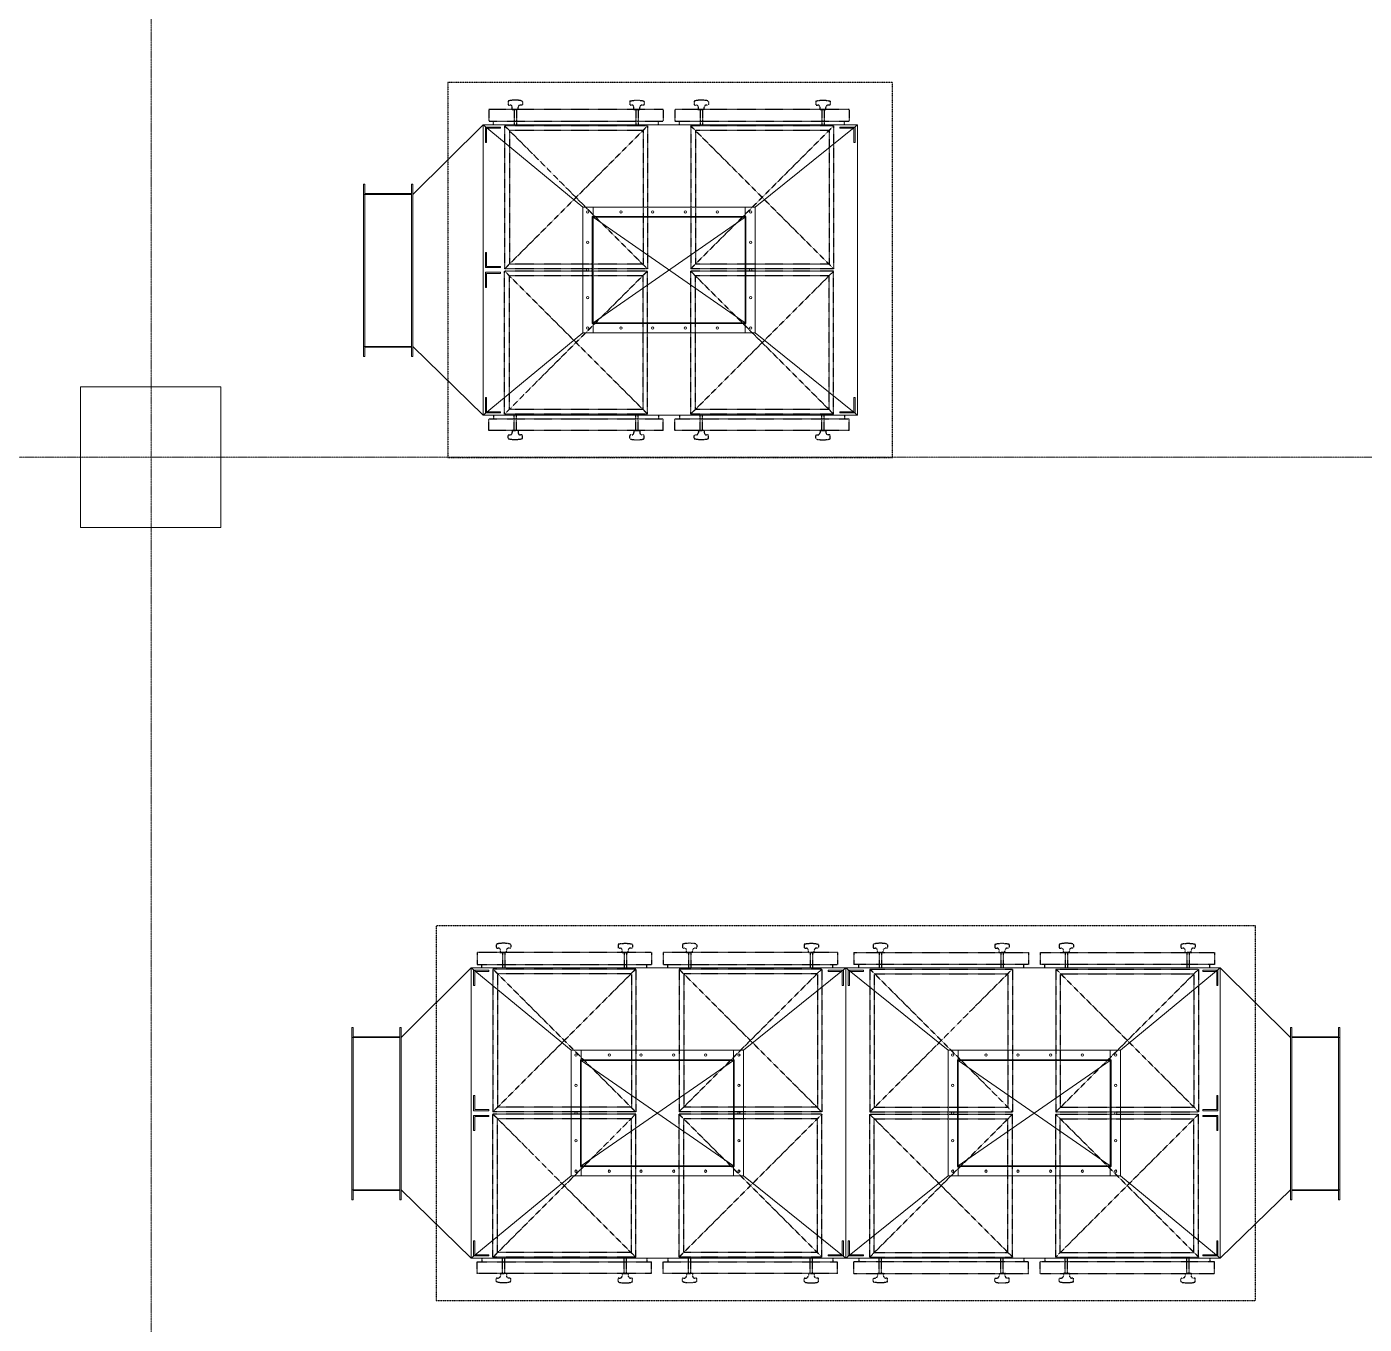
# Model space of a CAD drawing. Extents: x -59767 to 1106559, y -1290 to 1129522.
# Drawn here: x 134327 to 140041, y 585976 to 591517 of the extents above; entities that cross this region are included whole.
import ezdxf

# ---------------------------------------------------------------- set-up
doc = ezdxf.new("R2010")
doc.units = 0
for name, pattern in [('CENTER', [2, 1.25, -0.25, 0.25, -0.25]), ('DASHED', [3.5, 2, -1.5]), ('HIDDEN2', [0.1875, 0.125, -0.0625])]:
    doc.linetypes.add(name, pattern=pattern)
doc.layers.get('0').update_dxf_attribs({"linetype": 'CONTINUOUS', "lineweight": 9})
doc.layers.add('COLUMN', color=2, linetype='CONTINUOUS', lineweight=9)
doc.layers.add('중심선', color=1, linetype='CENTER', lineweight=9)
doc.layers.add('EQ', color=253, linetype='CONTINUOUS')

# ---------------------------------------------------------------- blocks, each defined once
blk = doc.blocks.new('column600')
at = {"layer": 'COLUMN', "linetype": 'Continuous'}
blk.add_lwpolyline([(-300, -300), (300, -300), (300, 300), (-300, 300)], close=True, dxfattribs=at)

msp = doc.modelspace()

# ---------------------------------------------------------------- linework, layer by layer
at = {"color": 0}
for p, q in [((136276.2, 591098), (135976.2, 590801)), ((137876.2, 591098), (136276.2, 591098)), ((136276.2, 590478), (136276.2, 591098)), ((136703.2, 590746), (136276.2, 591098)), ((136286.3, 591088), (136286.3, 591023)), ((136351.3, 591088), (136286.3, 591088)), ((136286.3, 591088), (136286.3, 591023)), ((136286.3, 591088), (136286.3, 591023)), ((136286.3, 591088), (136286.3, 591023)), ((136291.3, 591023), (136291.3, 591083)), ((136291.3, 591083), (136351.3, 591083)), ((136291.3, 591023), (136291.3, 591083)), ((136291.3, 591023), (136291.3, 591083)), ((136351.3, 591083), (136351.3, 591088)), ((137876.2, 591098), (137439.2, 590746)), ((137801.2, 591083), (137801.2, 591088)), ((137801.2, 591088), (137866.2, 591088)), ((137861.2, 591083), (137801.2, 591083)), ((137861.2, 591023), (137861.2, 591083)), ((137861.2, 591023), (137861.2, 591083)), ((137866.2, 591088), (137866.2, 591023)), ((137866.2, 591088), (137866.2, 591023)), ((137866.2, 591088), (137866.2, 591023)), ((136286.3, 591023), (136291.3, 591023)), ((136286.3, 591023), (136291.3, 591023)), ((136286.3, 591023), (136291.3, 591023)), ((137866.2, 591023), (137861.2, 591023)), ((137866.2, 591023), (137861.2, 591023)), ((135976.2, 590844), (135976.2, 590108)), ((136286.3, 590488), (136286.3, 590553)), ((136286.3, 590553), (136291.3, 590553)), ((136286.3, 590488), (136286.3, 590553)), ((136286.3, 590553), (136291.3, 590553)), ((136286.3, 590488), (136286.3, 590553)), ((136286.3, 590553), (136291.3, 590553)), ((136286.3, 590488), (136286.3, 590553)), ((136291.3, 590553), (136291.3, 590493)), ((136291.3, 590553), (136291.3, 590493)), ((136291.3, 590553), (136291.3, 590493)), ((136276.2, 590478), (136276.2, 589858)), ((136351.3, 590488), (136286.3, 590488)), ((136286.3, 590468), (136286.3, 590403)), ((136351.3, 590468), (136286.3, 590468)), ((136286.3, 590468), (136286.3, 590403)), ((136286.3, 590468), (136286.3, 590403)), ((136286.3, 590468), (136286.3, 590403)), ((136291.3, 590493), (136351.3, 590493)), ((136291.3, 590403), (136291.3, 590463)), ((136291.3, 590463), (136351.3, 590463)), ((136291.3, 590403), (136291.3, 590463)), ((136291.3, 590403), (136291.3, 590463)), ((136351.3, 590493), (136351.3, 590488)), ((136351.3, 590463), (136351.3, 590468)), ((136286.3, 590403), (136291.3, 590403)), ((136286.3, 590403), (136291.3, 590403)), ((136286.3, 590403), (136291.3, 590403)), ((136703.2, 590210), (136276.2, 589858)), ((137439.2, 590210), (137876.2, 589858)), ((135976.2, 590151), (136276.2, 589858)), ((136286.3, 589868), (136286.3, 589933)), ((136286.3, 589933), (136291.3, 589933)), ((136286.3, 589868), (136286.3, 589933)), ((136286.3, 589933), (136291.3, 589933)), ((136286.3, 589868), (136286.3, 589933)), ((136286.3, 589933), (136291.3, 589933)), ((136286.3, 589868), (136286.3, 589933)), ((136291.3, 589933), (136291.3, 589873)), ((136291.3, 589933), (136291.3, 589873)), ((136291.3, 589933), (136291.3, 589873)), ((137866.2, 589933), (137861.2, 589933)), ((137861.2, 589933), (137861.2, 589873)), ((137866.2, 589933), (137861.2, 589933)), ((137861.2, 589933), (137861.2, 589873)), ((137866.2, 589868), (137866.2, 589933)), ((137866.2, 589868), (137866.2, 589933)), ((137866.2, 589868), (137866.2, 589933)), ((137876.2, 589858), (136276.2, 589858)), ((136351.3, 589868), (136286.3, 589868)), ((136291.3, 589873), (136351.3, 589873)), ((136351.3, 589873), (136351.3, 589868)), ((137861.2, 589873), (137801.2, 589873)), ((137801.2, 589873), (137801.2, 589868)), ((137801.2, 589868), (137866.2, 589868)), ((136226.2, 587498), (135926.2, 587201)), ((137826.2, 587498), (136226.2, 587498)), ((136226.2, 586878), (136226.2, 587498)), ((136653.2, 587146), (136226.2, 587498)), ((136236.3, 587488), (136236.3, 587423)), ((136301.3, 587488), (136236.3, 587488)), ((136236.3, 587488), (136236.3, 587423)), ((136236.3, 587488), (136236.3, 587423)), ((136236.3, 587488), (136236.3, 587423)), ((136241.3, 587423), (136241.3, 587483)), ((136241.3, 587483), (136301.3, 587483)), ((136241.3, 587423), (136241.3, 587483)), ((136241.3, 587423), (136241.3, 587483)), ((136301.3, 587483), (136301.3, 587488)), ((137826.2, 587498), (137389.2, 587146)), ((137751.2, 587483), (137751.2, 587488)), ((137751.2, 587488), (137816.2, 587488)), ((137811.2, 587483), (137751.2, 587483)), ((137811.2, 587423), (137811.2, 587483)), ((137811.2, 587423), (137811.2, 587483)), ((137816.2, 587488), (137816.2, 587423)), ((137816.2, 587488), (137816.2, 587423)), ((137816.2, 587488), (137816.2, 587423)), ((137826.2, 587498), (139426.2, 587498)), ((137826.2, 587496), (137826.2, 587498)), ((137826.2, 587496), (137826.2, 587498)), ((137826.2, 587498), (138263.2, 587146)), ((137836.3, 587488), (137836.3, 587423)), ((137901.3, 587488), (137836.3, 587488)), ((137836.3, 587488), (137836.3, 587423)), ((137836.3, 587488), (137836.3, 587423)), ((137841.3, 587423), (137841.3, 587483)), ((137841.3, 587483), (137901.3, 587483)), ((137841.3, 587423), (137841.3, 587483)), ((137901.3, 587483), (137901.3, 587488)), ((138999.2, 587146), (139426.2, 587498)), ((139351.2, 587483), (139351.2, 587488)), ((139351.2, 587488), (139416.2, 587488)), ((139411.2, 587483), (139351.2, 587483)), ((139411.2, 587423), (139411.2, 587483)), ((139411.2, 587423), (139411.2, 587483)), ((139411.2, 587423), (139411.2, 587483)), ((139416.2, 587488), (139416.2, 587423)), ((139416.2, 587488), (139416.2, 587423)), ((139416.2, 587488), (139416.2, 587423)), ((139416.2, 587488), (139416.2, 587423)), ((139426.2, 586878), (139426.2, 587498)), ((139426.2, 587498), (139726.2, 587201)), ((136236.3, 587423), (136241.3, 587423)), ((136236.3, 587423), (136241.3, 587423)), ((136236.3, 587423), (136241.3, 587423)), ((137816.2, 587423), (137811.2, 587423)), ((137816.2, 587423), (137811.2, 587423)), ((137836.3, 587423), (137841.3, 587423)), ((137836.3, 587423), (137841.3, 587423)), ((139416.2, 587423), (139411.2, 587423)), ((139416.2, 587423), (139411.2, 587423)), ((139416.2, 587423), (139411.2, 587423)), ((135926.2, 587244), (135926.2, 586508)), ((139726.2, 587244), (139726.2, 586508)), ((136236.3, 586888), (136236.3, 586953)), ((136236.3, 586953), (136241.3, 586953)), ((136236.3, 586888), (136236.3, 586953)), ((136236.3, 586953), (136241.3, 586953)), ((136236.3, 586888), (136236.3, 586953)), ((136236.3, 586953), (136241.3, 586953)), ((136236.3, 586888), (136236.3, 586953)), ((136241.3, 586953), (136241.3, 586893)), ((136241.3, 586953), (136241.3, 586893)), ((136241.3, 586953), (136241.3, 586893)), ((139416.2, 586953), (139411.2, 586953)), ((139411.2, 586953), (139411.2, 586893)), ((139416.2, 586953), (139411.2, 586953)), ((139411.2, 586953), (139411.2, 586893)), ((139416.2, 586953), (139411.2, 586953)), ((139411.2, 586953), (139411.2, 586893)), ((139416.2, 586888), (139416.2, 586953)), ((139416.2, 586888), (139416.2, 586953)), ((139416.2, 586888), (139416.2, 586953)), ((139416.2, 586888), (139416.2, 586953)), ((136226.2, 586878), (136226.2, 586258)), ((136301.3, 586888), (136236.3, 586888)), ((136236.3, 586868), (136236.3, 586803)), ((136301.3, 586868), (136236.3, 586868)), ((136236.3, 586868), (136236.3, 586803)), ((136236.3, 586868), (136236.3, 586803)), ((136236.3, 586868), (136236.3, 586803)), ((136241.3, 586893), (136301.3, 586893)), ((136241.3, 586803), (136241.3, 586863)), ((136241.3, 586863), (136301.3, 586863)), ((136241.3, 586803), (136241.3, 586863)), ((136241.3, 586803), (136241.3, 586863)), ((136301.3, 586893), (136301.3, 586888)), ((136301.3, 586863), (136301.3, 586868)), ((139411.2, 586893), (139351.2, 586893)), ((139351.2, 586893), (139351.2, 586888)), ((139351.2, 586888), (139416.2, 586888)), ((139351.2, 586863), (139351.2, 586868)), ((139351.2, 586868), (139416.2, 586868)), ((139411.2, 586863), (139351.2, 586863)), ((139411.2, 586803), (139411.2, 586863)), ((139411.2, 586803), (139411.2, 586863)), ((139411.2, 586803), (139411.2, 586863)), ((139416.2, 586868), (139416.2, 586803)), ((139416.2, 586868), (139416.2, 586803)), ((139416.2, 586868), (139416.2, 586803)), ((139416.2, 586868), (139416.2, 586803)), ((139426.2, 586878), (139426.2, 586258)), ((136236.3, 586803), (136241.3, 586803)), ((136236.3, 586803), (136241.3, 586803)), ((136236.3, 586803), (136241.3, 586803)), ((139416.2, 586803), (139411.2, 586803)), ((139416.2, 586803), (139411.2, 586803)), ((139416.2, 586803), (139411.2, 586803)), ((136653.2, 586610), (136226.2, 586258)), ((137389.2, 586610), (137826.2, 586258)), ((138263.2, 586610), (137826.2, 586258)), ((138999.2, 586610), (139426.2, 586258)), ((135926.2, 586551), (136226.2, 586258)), ((139726.2, 586551), (139426.2, 586258)), ((136236.3, 586268), (136236.3, 586333)), ((136236.3, 586333), (136241.3, 586333)), ((136236.3, 586268), (136236.3, 586333)), ((136236.3, 586333), (136241.3, 586333)), ((136236.3, 586268), (136236.3, 586333)), ((136236.3, 586333), (136241.3, 586333)), ((136236.3, 586268), (136236.3, 586333)), ((136241.3, 586333), (136241.3, 586273)), ((136241.3, 586333), (136241.3, 586273)), ((136241.3, 586333), (136241.3, 586273)), ((137816.2, 586333), (137811.2, 586333)), ((137811.2, 586333), (137811.2, 586273)), ((137816.2, 586333), (137811.2, 586333)), ((137811.2, 586333), (137811.2, 586273)), ((137816.2, 586268), (137816.2, 586333)), ((137816.2, 586268), (137816.2, 586333)), ((137816.2, 586268), (137816.2, 586333)), ((137836.3, 586268), (137836.3, 586333)), ((137836.3, 586333), (137841.3, 586333)), ((137836.3, 586268), (137836.3, 586333)), ((137836.3, 586333), (137841.3, 586333)), ((137836.3, 586268), (137836.3, 586333)), ((137841.3, 586333), (137841.3, 586273)), ((137841.3, 586333), (137841.3, 586273)), ((139416.2, 586333), (139411.2, 586333)), ((139411.2, 586333), (139411.2, 586273)), ((139416.2, 586333), (139411.2, 586333)), ((139411.2, 586333), (139411.2, 586273)), ((139416.2, 586333), (139411.2, 586333)), ((139411.2, 586333), (139411.2, 586273)), ((139416.2, 586268), (139416.2, 586333)), ((139416.2, 586268), (139416.2, 586333)), ((139416.2, 586268), (139416.2, 586333)), ((139416.2, 586268), (139416.2, 586333)), ((137826.2, 586258), (136226.2, 586258)), ((136301.3, 586268), (136236.3, 586268)), ((136241.3, 586273), (136301.3, 586273)), ((136301.3, 586273), (136301.3, 586268)), ((137811.2, 586273), (137751.2, 586273)), ((137751.2, 586273), (137751.2, 586268)), ((137751.2, 586268), (137816.2, 586268)), ((137826.2, 586260), (137826.2, 586258)), ((137826.2, 586260), (137826.2, 586258)), ((137826.2, 586258), (139426.2, 586258)), ((137901.3, 586268), (137836.3, 586268)), ((137841.3, 586273), (137901.3, 586273)), ((137901.3, 586273), (137901.3, 586268)), ((139411.2, 586273), (139351.2, 586273)), ((139351.2, 586273), (139351.2, 586268)), ((139351.2, 586268), (139416.2, 586268))]:
    msp.add_line(p, q, dxfattribs=at)
for p, q in [((137070.2, 591098), (136276.2, 591098)), ((137876.2, 589858), (137876.2, 591098)), ((135766.2, 590844), (135766.2, 590108)), ((135766.2, 590844), (135771.2, 590844)), ((135771.2, 590801), (135766.2, 590801)), ((135771.2, 590145), (135771.2, 590844)), ((135771.2, 590804), (135971.2, 590804)), ((135771.2, 590801), (135971.2, 590801)), ((135971.2, 590844), (135971.2, 590807)), ((135971.2, 590844), (135976.2, 590844)), ((135971.2, 590807), (135971.2, 590108)), ((135976.2, 590779), (135976.2, 590844)), ((136746.2, 590706), (136746.2, 590746)), ((137396.2, 590746), (137396.2, 590706)), ((137439.2, 590706), (137439.2, 590746)), ((136746.2, 590250), (136746.2, 590210)), ((137396.2, 590250), (137396.2, 590210)), ((137439.2, 590250), (137439.2, 590210)), ((135771.2, 590151), (135766.2, 590151)), ((135771.2, 590108), (135766.2, 590108)), ((135771.2, 590151), (135971.2, 590151)), ((135771.2, 590148), (135971.2, 590148)), ((135771.2, 590108), (135771.2, 590145)), ((135976.2, 590108), (135971.2, 590108)), ((137070.2, 589858), (136276.2, 589858)), ((137020.2, 587498), (136226.2, 587498)), ((137826.2, 586945), (137826.2, 587496)), ((137826.2, 586945), (137826.2, 587496)), ((137826.2, 586950.5), (137826.2, 587490.5)), ((137826.2, 586950.5), (137826.2, 587490.5)), ((138632.2, 587498), (139426.2, 587498)), ((135716.2, 587244), (135716.2, 586508)), ((135716.2, 587244), (135721.2, 587244)), ((135721.2, 587201), (135716.2, 587201)), ((135721.2, 586545), (135721.2, 587244)), ((135721.2, 587204), (135921.2, 587204)), ((135721.2, 587201), (135921.2, 587201)), ((135921.2, 587244), (135921.2, 587207)), ((135921.2, 587244), (135926.2, 587244)), ((135921.2, 587207), (135921.2, 586508)), ((135926.2, 587179), (135926.2, 587244)), ((139726.2, 587179), (139726.2, 587244)), ((139731.2, 587244), (139726.2, 587244)), ((139731.2, 587244), (139731.2, 587207)), ((139731.2, 587207), (139731.2, 586508)), ((139931.2, 587204), (139731.2, 587204)), ((139931.2, 587201), (139731.2, 587201)), ((139931.2, 586545), (139931.2, 587244)), ((139936.2, 587244), (139931.2, 587244)), ((139931.2, 587201), (139936.2, 587201)), ((139936.2, 587244), (139936.2, 586508)), ((136696.2, 587106), (136696.2, 587146)), ((137346.2, 587146), (137346.2, 587106)), ((137389.2, 587106), (137389.2, 587146)), ((137826.2, 587153.5), (137826.2, 586258)), ((137826.2, 587153.5), (137826.2, 586258)), ((137826.2, 587148), (137826.2, 586258)), ((137826.2, 587148), (137826.2, 586258)), ((138263.2, 587106), (138263.2, 587146)), ((138306.2, 587146), (138306.2, 587106)), ((138956.2, 587106), (138956.2, 587146)), ((136696.2, 586650), (136696.2, 586610)), ((137346.2, 586650), (137346.2, 586610)), ((137389.2, 586650), (137389.2, 586610)), ((138263.2, 586650), (138263.2, 586610)), ((138306.2, 586650), (138306.2, 586610)), ((138956.2, 586650), (138956.2, 586610)), ((135721.2, 586551), (135716.2, 586551)), ((135721.2, 586508), (135716.2, 586508)), ((135721.2, 586551), (135921.2, 586551)), ((135721.2, 586548), (135921.2, 586548)), ((135721.2, 586508), (135721.2, 586545)), ((135926.2, 586508), (135921.2, 586508)), ((139726.2, 586508), (139731.2, 586508)), ((139931.2, 586551), (139731.2, 586551)), ((139931.2, 586548), (139731.2, 586548)), ((139931.2, 586551), (139936.2, 586551)), ((139931.2, 586508), (139931.2, 586545)), ((139931.2, 586508), (139936.2, 586508)), ((137020.2, 586258), (136226.2, 586258)), ((138632.2, 586258), (139426.2, 586258))]:
    msp.add_line(p, q)
at = {"ltscale": 0.5}
for p, q in [((136746.2, 590703), (137396.2, 590253)), ((137396.2, 590703), (136746.2, 590253)), ((136696.2, 587103), (137346.2, 586653)), ((137346.2, 587103), (136696.2, 586653)), ((138956.2, 587103), (138306.2, 586653)), ((138306.2, 587103), (138956.2, 586653))]:
    msp.add_line(p, q, dxfattribs=at)
for points in [[(136743.2, 590210), (136703.2, 590210), (136703.2, 590746), (136743.2, 590746)], [(137399.2, 590746), (136743.2, 590746)], [(137399.2, 590746), (137439.2, 590746)], [(137399.2, 590706), (136743.2, 590706)], [(136743.2, 590250), (136743.2, 590706)], [(137399.2, 590703), (136743.2, 590703)], [(136746.2, 590250), (136746.2, 590706)], [(137396.2, 590250), (137396.2, 590706)], [(137399.2, 590250), (137399.2, 590706)], [(137439.2, 590250), (137439.2, 590706)], [(137399.2, 590253), (136743.2, 590253)], [(137399.2, 590250), (136743.2, 590250)], [(137399.2, 590210), (136743.2, 590210)], [(137439.2, 590210), (137399.2, 590210)], [(136693.2, 586610), (136653.2, 586610), (136653.2, 587146), (136693.2, 587146)], [(137349.2, 587146), (136693.2, 587146)], [(137349.2, 587146), (137389.2, 587146)], [(138303.2, 587146), (138263.2, 587146)], [(138303.2, 587146), (138959.2, 587146)], [(138959.2, 586610), (138999.2, 586610), (138999.2, 587146), (138959.2, 587146)], [(137349.2, 587106), (136693.2, 587106)], [(136693.2, 586650), (136693.2, 587106)], [(137349.2, 587103), (136693.2, 587103)], [(136696.2, 586650), (136696.2, 587106)], [(137346.2, 586650), (137346.2, 587106)], [(137349.2, 586650), (137349.2, 587106)], [(137389.2, 586650), (137389.2, 587106)], [(138263.2, 586650), (138263.2, 587106)], [(138303.2, 587106), (138959.2, 587106)], [(138303.2, 586650), (138303.2, 587106)], [(138303.2, 587103), (138959.2, 587103)], [(138306.2, 586650), (138306.2, 587106)], [(138956.2, 586650), (138956.2, 587106)], [(138959.2, 586650), (138959.2, 587106)], [(137349.2, 586653), (136693.2, 586653)], [(137349.2, 586650), (136693.2, 586650)], [(138303.2, 586653), (138959.2, 586653)], [(138303.2, 586650), (138959.2, 586650)], [(137349.2, 586610), (136693.2, 586610)], [(137389.2, 586610), (137349.2, 586610)], [(138263.2, 586610), (138303.2, 586610)], [(138303.2, 586610), (138959.2, 586610)]]:
    msp.add_lwpolyline(points)
for centre in [(136723.2, 590726), (136865.6, 590726), (137001.6, 590726), (137140.9, 590726), (137276.9, 590726), (137419.2, 590726), (136723.2, 590596.1), (137419.2, 590596.1), (136723.2, 590478), (137419.2, 590478), (136723.2, 590360), (137419.2, 590360), (136723.2, 590230), (136865.6, 590230), (137001.6, 590230), (137140.9, 590230), (137276.9, 590230), (137419.2, 590230), (136673.2, 587126), (136815.6, 587126), (136951.6, 587126), (137090.9, 587126), (137226.9, 587126), (137369.2, 587126), (138283.2, 587126), (138425.6, 587126), (138561.6, 587126), (138700.9, 587126), (138836.9, 587126), (138979.2, 587126), (136673.2, 586996.1), (137369.2, 586996.1), (138283.2, 586996.1), (138979.2, 586996.1), (136673.2, 586878), (137369.2, 586878), (138283.2, 586878), (138979.2, 586878), (136673.2, 586760), (137369.2, 586760), (138283.2, 586760), (138979.2, 586760), (136673.2, 586630), (136815.6, 586630), (136951.6, 586630), (137090.9, 586630), (137226.9, 586630), (137369.2, 586630), (138283.2, 586630), (138425.6, 586630), (138561.6, 586630), (138700.9, 586630), (138836.9, 586630), (138979.2, 586630)]:
    msp.add_circle(centre, 5)
at = {"layer": 'EQ', "linetype": 'HIDDEN2'}
for p, q in [((136383.1, 591196.5), (136383.1, 591185.3)), ((136444.4, 591196.5), (136444.4, 591185.3)), ((136903.1, 591196.5), (136903.1, 591185.3)), ((136964.4, 591196.5), (136964.4, 591185.3)), ((137178.1, 591196.5), (137178.1, 591185.3)), ((137239.4, 591196.5), (137239.4, 591185.3)), ((137698.1, 591196.5), (137698.1, 591185.3)), ((137759.4, 591196.5), (137759.4, 591185.3)), ((136301.2, 591163), (136301.2, 591113)), ((137046.2, 591163), (136301.2, 591163)), ((136386.1, 591182.3), (136391.3, 591182.3)), ((136398.8, 591163), (136409.3, 591163)), ((136401.3, 591163), (136401.3, 591172.3)), ((136426.3, 591163), (136401.3, 591163)), ((136408.8, 591163), (136408.8, 591098)), ((136409.3, 591163), (136418.3, 591163)), ((136418.8, 591163), (136418.8, 591098)), ((136426.3, 591163), (136426.3, 591172.3)), ((136441.4, 591182.3), (136436.3, 591182.3)), ((136906.1, 591182.3), (136911.2, 591182.3)), ((136921.2, 591163), (136921.2, 591172.3)), ((136921.2, 591163), (136946.2, 591163)), ((136928.7, 591163), (136928.7, 591098)), ((136938.2, 591163), (136929.2, 591163)), ((136948.7, 591163), (136938.2, 591163)), ((136938.7, 591163), (136938.7, 591098)), ((136946.2, 591163), (136946.2, 591172.3)), ((136961.4, 591182.3), (136956.2, 591182.3)), ((137046.2, 591163), (137046.2, 591113)), ((137096.2, 591163), (137096.2, 591113)), ((137841.2, 591163), (137096.2, 591163)), ((137181.1, 591182.3), (137186.3, 591182.3)), ((137193.8, 591163), (137204.3, 591163)), ((137196.3, 591163), (137196.3, 591172.3)), ((137221.3, 591163), (137196.3, 591163)), ((137203.8, 591163), (137203.8, 591098)), ((137204.3, 591163), (137213.3, 591163)), ((137213.8, 591163), (137213.8, 591098)), ((137221.3, 591163), (137221.3, 591172.3)), ((137236.4, 591182.3), (137231.3, 591182.3)), ((137701.1, 591182.3), (137706.2, 591182.3)), ((137716.2, 591163), (137716.2, 591172.3)), ((137716.2, 591163), (137741.2, 591163)), ((137723.7, 591163), (137723.7, 591098)), ((137733.2, 591163), (137724.2, 591163)), ((137743.7, 591163), (137733.2, 591163)), ((137733.7, 591163), (137733.7, 591098)), ((137741.2, 591163), (137741.2, 591172.3)), ((137756.4, 591182.3), (137751.2, 591182.3)), ((137841.2, 591163), (137841.2, 591113)), ((136301.2, 591113), (137046.2, 591113)), ((136321.2, 591098), (136321.2, 591113)), ((136978.7, 591093), (136368.7, 591093)), ((136368.7, 591093), (136368.7, 590483)), ((136978.7, 591093), (136368.7, 590483)), ((136978.7, 590483), (136368.7, 591093)), ((136978.7, 591093), (136978.7, 590483)), ((137026.2, 591098), (137026.2, 591113)), ((137096.2, 591113), (137841.2, 591113)), ((137116.2, 591098), (137116.2, 591113)), ((137773.7, 591093), (137163.7, 591093)), ((137163.7, 591093), (137163.7, 590483)), ((137773.7, 591093), (137163.7, 590483)), ((137773.7, 590483), (137163.7, 591093)), ((137773.7, 591093), (137773.7, 590483)), ((137821.2, 591098), (137821.2, 591113)), ((136388.7, 591073), (136388.7, 590503)), ((136960.7, 591073), (136388.7, 591073)), ((136960.7, 591073), (136960.7, 590503)), ((137183.7, 591073), (137183.7, 590503)), ((137755.7, 591073), (137183.7, 591073)), ((137755.7, 591073), (137755.7, 590503)), ((136978.7, 590483), (136368.7, 590483)), ((136978.7, 590473), (136368.7, 590473)), ((136368.7, 589863), (136368.7, 590473)), ((136978.7, 589863), (136368.7, 590473)), ((136978.7, 590473), (136368.7, 589863)), ((136960.7, 590503), (136388.7, 590503)), ((136960.7, 590453), (136388.7, 590453)), ((136388.7, 589883), (136388.7, 590453)), ((136960.7, 589883), (136960.7, 590453)), ((136978.7, 589863), (136978.7, 590473)), ((137773.7, 590483), (137163.7, 590483)), ((137773.7, 590473), (137163.7, 590473)), ((137163.7, 589863), (137163.7, 590473)), ((137773.7, 589863), (137163.7, 590473)), ((137773.7, 590473), (137163.7, 589863)), ((137755.7, 590503), (137183.7, 590503)), ((137755.7, 590453), (137183.7, 590453)), ((137183.7, 589883), (137183.7, 590453)), ((137755.7, 589883), (137755.7, 590453)), ((137773.7, 589863), (137773.7, 590473)), ((136960.7, 589883), (136388.7, 589883)), ((137755.7, 589883), (137183.7, 589883)), ((136301.2, 589843), (137046.2, 589843)), ((136301.2, 589793), (136301.2, 589843)), ((136321.2, 589858), (136321.2, 589843)), ((136978.7, 589863), (136368.7, 589863)), ((136408.8, 589793), (136408.8, 589858)), ((136418.8, 589793), (136418.8, 589858)), ((136928.7, 589793), (136928.7, 589858)), ((136938.7, 589793), (136938.7, 589858)), ((137026.2, 589858), (137026.2, 589843)), ((137046.2, 589793), (137046.2, 589843)), ((137096.2, 589843), (137841.2, 589843)), ((137096.2, 589793), (137096.2, 589843)), ((137116.2, 589858), (137116.2, 589843)), ((137773.7, 589863), (137163.7, 589863)), ((137203.8, 589793), (137203.8, 589858)), ((137213.8, 589793), (137213.8, 589858)), ((137723.7, 589793), (137723.7, 589858)), ((137733.7, 589793), (137733.7, 589858)), ((137821.2, 589858), (137821.2, 589843)), ((137841.2, 589793), (137841.2, 589843)), ((137046.2, 589793), (136301.2, 589793)), ((136383.1, 589759.6), (136383.1, 589770.7)), ((136386.1, 589773.7), (136391.3, 589773.7)), ((136398.8, 589793), (136409.3, 589793)), ((136426.3, 589793), (136401.3, 589793)), ((136401.3, 589793), (136401.3, 589783.7)), ((136409.3, 589793), (136418.3, 589793)), ((136426.3, 589793), (136426.3, 589783.7)), ((136441.4, 589773.7), (136436.3, 589773.7)), ((136444.4, 589759.6), (136444.4, 589770.7)), ((136903.1, 589759.6), (136903.1, 589770.7)), ((136906.1, 589773.7), (136911.2, 589773.7)), ((136921.2, 589793), (136946.2, 589793)), ((136921.2, 589793), (136921.2, 589783.7)), ((136938.2, 589793), (136929.2, 589793)), ((136948.7, 589793), (136938.2, 589793)), ((136946.2, 589793), (136946.2, 589783.7)), ((136961.4, 589773.7), (136956.2, 589773.7)), ((136964.4, 589759.6), (136964.4, 589770.7)), ((137841.2, 589793), (137096.2, 589793)), ((137178.1, 589759.6), (137178.1, 589770.7)), ((137181.1, 589773.7), (137186.3, 589773.7)), ((137193.8, 589793), (137204.3, 589793)), ((137221.3, 589793), (137196.3, 589793)), ((137196.3, 589793), (137196.3, 589783.7)), ((137204.3, 589793), (137213.3, 589793)), ((137221.3, 589793), (137221.3, 589783.7)), ((137236.4, 589773.7), (137231.3, 589773.7)), ((137239.4, 589759.6), (137239.4, 589770.7)), ((137698.1, 589759.6), (137698.1, 589770.7)), ((137701.1, 589773.7), (137706.2, 589773.7)), ((137716.2, 589793), (137741.2, 589793)), ((137716.2, 589793), (137716.2, 589783.7)), ((137733.2, 589793), (137724.2, 589793)), ((137743.7, 589793), (137733.2, 589793)), ((137741.2, 589793), (137741.2, 589783.7)), ((137756.4, 589773.7), (137751.2, 589773.7)), ((137759.4, 589759.6), (137759.4, 589770.7)), ((136333.1, 587596.5), (136333.1, 587585.3)), ((136394.4, 587596.5), (136394.4, 587585.3)), ((136853.1, 587596.5), (136853.1, 587585.3)), ((136914.4, 587596.5), (136914.4, 587585.3)), ((137128.1, 587596.5), (137128.1, 587585.3)), ((137189.4, 587596.5), (137189.4, 587585.3)), ((137648.1, 587596.5), (137648.1, 587585.3)), ((137709.4, 587596.5), (137709.4, 587585.3)), ((137943.1, 587596.5), (137943.1, 587585.3)), ((138004.4, 587596.5), (138004.4, 587585.3)), ((138463.1, 587596.5), (138463.1, 587585.3)), ((138524.4, 587596.5), (138524.4, 587585.3)), ((138738.1, 587596.5), (138738.1, 587585.3)), ((138799.4, 587596.5), (138799.4, 587585.3)), ((139258.1, 587596.5), (139258.1, 587585.3)), ((139319.4, 587596.5), (139319.4, 587585.3)), ((136251.2, 587563), (136251.2, 587513)), ((136996.2, 587563), (136251.2, 587563)), ((136336.1, 587582.3), (136341.3, 587582.3)), ((136348.8, 587563), (136359.3, 587563)), ((136351.3, 587563), (136351.3, 587572.3)), ((136376.3, 587563), (136351.3, 587563)), ((136358.8, 587563), (136358.8, 587498)), ((136359.3, 587563), (136368.3, 587563)), ((136368.8, 587563), (136368.8, 587498)), ((136376.3, 587563), (136376.3, 587572.3)), ((136391.4, 587582.3), (136386.3, 587582.3)), ((136856.1, 587582.3), (136861.2, 587582.3)), ((136871.2, 587563), (136871.2, 587572.3)), ((136871.2, 587563), (136896.2, 587563)), ((136878.7, 587563), (136878.7, 587498)), ((136888.2, 587563), (136879.2, 587563)), ((136898.7, 587563), (136888.2, 587563)), ((136888.7, 587563), (136888.7, 587498)), ((136896.2, 587563), (136896.2, 587572.3)), ((136911.4, 587582.3), (136906.2, 587582.3)), ((136996.2, 587563), (136996.2, 587513)), ((137046.2, 587563), (137046.2, 587513)), ((137791.2, 587563), (137046.2, 587563)), ((137131.1, 587582.3), (137136.3, 587582.3)), ((137143.8, 587563), (137154.3, 587563)), ((137146.3, 587563), (137146.3, 587572.3)), ((137171.3, 587563), (137146.3, 587563)), ((137153.8, 587563), (137153.8, 587498)), ((137154.3, 587563), (137163.3, 587563)), ((137163.8, 587563), (137163.8, 587498)), ((137171.3, 587563), (137171.3, 587572.3)), ((137186.4, 587582.3), (137181.3, 587582.3)), ((137651.1, 587582.3), (137656.2, 587582.3)), ((137666.2, 587563), (137666.2, 587572.3)), ((137666.2, 587563), (137691.2, 587563)), ((137673.7, 587563), (137673.7, 587498)), ((137683.2, 587563), (137674.2, 587563)), ((137693.7, 587563), (137683.2, 587563)), ((137683.7, 587563), (137683.7, 587498)), ((137691.2, 587563), (137691.2, 587572.3)), ((137706.4, 587582.3), (137701.2, 587582.3)), ((137791.2, 587563), (137791.2, 587513)), ((137861.2, 587563), (137861.2, 587513)), ((137861.2, 587563), (138606.2, 587563)), ((137946.1, 587582.3), (137951.3, 587582.3)), ((137958.8, 587563), (137969.3, 587563)), ((137961.3, 587563), (137961.3, 587572.3)), ((137986.3, 587563), (137961.3, 587563)), ((137968.8, 587563), (137968.8, 587498)), ((137969.3, 587563), (137978.3, 587563)), ((137978.8, 587563), (137978.8, 587498)), ((137986.3, 587563), (137986.3, 587572.3)), ((138001.4, 587582.3), (137996.3, 587582.3)), ((138466.1, 587582.3), (138471.2, 587582.3)), ((138481.2, 587563), (138481.2, 587572.3)), ((138481.2, 587563), (138506.2, 587563)), ((138488.7, 587563), (138488.7, 587498)), ((138498.2, 587563), (138489.2, 587563)), ((138508.7, 587563), (138498.2, 587563)), ((138498.7, 587563), (138498.7, 587498)), ((138506.2, 587563), (138506.2, 587572.3)), ((138521.4, 587582.3), (138516.2, 587582.3)), ((138606.2, 587563), (138606.2, 587513)), ((138656.2, 587563), (138656.2, 587513)), ((138656.2, 587563), (139401.2, 587563)), ((138741.1, 587582.3), (138746.3, 587582.3)), ((138753.8, 587563), (138764.3, 587563)), ((138756.3, 587563), (138756.3, 587572.3)), ((138781.3, 587563), (138756.3, 587563)), ((138763.8, 587563), (138763.8, 587498)), ((138764.3, 587563), (138773.3, 587563)), ((138773.8, 587563), (138773.8, 587498)), ((138781.3, 587563), (138781.3, 587572.3)), ((138796.4, 587582.3), (138791.3, 587582.3)), ((139261.1, 587582.3), (139266.2, 587582.3)), ((139276.2, 587563), (139276.2, 587572.3)), ((139276.2, 587563), (139301.2, 587563)), ((139283.7, 587563), (139283.7, 587498)), ((139293.2, 587563), (139284.2, 587563)), ((139303.7, 587563), (139293.2, 587563)), ((139293.7, 587563), (139293.7, 587498)), ((139301.2, 587563), (139301.2, 587572.3)), ((139316.4, 587582.3), (139311.2, 587582.3)), ((139401.2, 587563), (139401.2, 587513)), ((136251.2, 587513), (136996.2, 587513)), ((136271.2, 587498), (136271.2, 587513)), ((136928.7, 587493), (136318.7, 587493)), ((136318.7, 587493), (136318.7, 586883)), ((136928.7, 587493), (136318.7, 586883)), ((136928.7, 586883), (136318.7, 587493)), ((136928.7, 587493), (136928.7, 586883)), ((136976.2, 587498), (136976.2, 587513)), ((137046.2, 587513), (137791.2, 587513)), ((137066.2, 587498), (137066.2, 587513)), ((137723.7, 587493), (137113.7, 587493)), ((137113.7, 587493), (137113.7, 586883)), ((137723.7, 587493), (137113.7, 586883)), ((137723.7, 586883), (137113.7, 587493)), ((137723.7, 587493), (137723.7, 586883)), ((137771.2, 587498), (137771.2, 587513)), ((138606.2, 587513), (137861.2, 587513)), ((137881.2, 587498), (137881.2, 587513)), ((137928.7, 587493), (138538.7, 587493)), ((137928.7, 587493), (137928.7, 586883)), ((137928.7, 587493), (138538.7, 586883)), ((137928.7, 586883), (138538.7, 587493)), ((138538.7, 587493), (138538.7, 586883)), ((138586.2, 587498), (138586.2, 587513)), ((139401.2, 587513), (138656.2, 587513)), ((138676.2, 587498), (138676.2, 587513)), ((138723.7, 587493), (139333.7, 587493)), ((138723.7, 587493), (138723.7, 586883)), ((138723.7, 587493), (139333.7, 586883)), ((138723.7, 586883), (139333.7, 587493)), ((139333.7, 587493), (139333.7, 586883)), ((139381.2, 587498), (139381.2, 587513)), ((136338.7, 587473), (136338.7, 586903)), ((136910.7, 587473), (136338.7, 587473)), ((136910.7, 587473), (136910.7, 586903)), ((137133.7, 587473), (137133.7, 586903)), ((137705.7, 587473), (137133.7, 587473)), ((137705.7, 587473), (137705.7, 586903)), ((137946.7, 587473), (137946.7, 586903)), ((137946.7, 587473), (138518.7, 587473)), ((138518.7, 587473), (138518.7, 586903)), ((138741.7, 587473), (138741.7, 586903)), ((138741.7, 587473), (139313.7, 587473)), ((139313.7, 587473), (139313.7, 586903)), ((136928.7, 586883), (136318.7, 586883)), ((136928.7, 586873), (136318.7, 586873)), ((136318.7, 586263), (136318.7, 586873)), ((136928.7, 586263), (136318.7, 586873)), ((136928.7, 586873), (136318.7, 586263)), ((136910.7, 586903), (136338.7, 586903)), ((136910.7, 586853), (136338.7, 586853)), ((136338.7, 586283), (136338.7, 586853)), ((136910.7, 586283), (136910.7, 586853)), ((136928.7, 586263), (136928.7, 586873)), ((137723.7, 586883), (137113.7, 586883)), ((137723.7, 586873), (137113.7, 586873)), ((137113.7, 586263), (137113.7, 586873)), ((137723.7, 586263), (137113.7, 586873)), ((137723.7, 586873), (137113.7, 586263)), ((137705.7, 586903), (137133.7, 586903)), ((137705.7, 586853), (137133.7, 586853)), ((137133.7, 586283), (137133.7, 586853)), ((137705.7, 586283), (137705.7, 586853)), ((137723.7, 586263), (137723.7, 586873)), ((137928.7, 586883), (138538.7, 586883)), ((137928.7, 586873), (138538.7, 586873)), ((137928.7, 586263), (137928.7, 586873)), ((137928.7, 586263), (138538.7, 586873)), ((137928.7, 586873), (138538.7, 586263)), ((137946.7, 586903), (138518.7, 586903)), ((137946.7, 586283), (137946.7, 586853)), ((137946.7, 586853), (138518.7, 586853)), ((138518.7, 586283), (138518.7, 586853)), ((138538.7, 586263), (138538.7, 586873)), ((138723.7, 586883), (139333.7, 586883)), ((138723.7, 586873), (139333.7, 586873)), ((138723.7, 586263), (138723.7, 586873)), ((138723.7, 586263), (139333.7, 586873)), ((138723.7, 586873), (139333.7, 586263)), ((138741.7, 586903), (139313.7, 586903)), ((138741.7, 586283), (138741.7, 586853)), ((138741.7, 586853), (139313.7, 586853)), ((139313.7, 586283), (139313.7, 586853)), ((139333.7, 586263), (139333.7, 586873)), ((136910.7, 586283), (136338.7, 586283)), ((137705.7, 586283), (137133.7, 586283)), ((137946.7, 586283), (138518.7, 586283)), ((138741.7, 586283), (139313.7, 586283)), ((136251.2, 586243), (136996.2, 586243)), ((136251.2, 586193), (136251.2, 586243)), ((136271.2, 586258), (136271.2, 586243)), ((136928.7, 586263), (136318.7, 586263)), ((136358.8, 586193), (136358.8, 586258)), ((136368.8, 586193), (136368.8, 586258)), ((136878.7, 586193), (136878.7, 586258)), ((136888.7, 586193), (136888.7, 586258)), ((136976.2, 586258), (136976.2, 586243)), ((136996.2, 586193), (136996.2, 586243)), ((137046.2, 586243), (137791.2, 586243)), ((137046.2, 586193), (137046.2, 586243)), ((137066.2, 586258), (137066.2, 586243)), ((137723.7, 586263), (137113.7, 586263)), ((137153.8, 586193), (137153.8, 586258)), ((137163.8, 586193), (137163.8, 586258)), ((137673.7, 586193), (137673.7, 586258)), ((137683.7, 586193), (137683.7, 586258)), ((137771.2, 586258), (137771.2, 586243)), ((137791.2, 586193), (137791.2, 586243)), ((137861.2, 586193), (137861.2, 586243)), ((138606.2, 586243), (137861.2, 586243)), ((137881.2, 586258), (137881.2, 586243)), ((137928.7, 586263), (138538.7, 586263)), ((137968.8, 586193), (137968.8, 586258)), ((137978.8, 586193), (137978.8, 586258)), ((138488.7, 586193), (138488.7, 586258)), ((138498.7, 586193), (138498.7, 586258)), ((138586.2, 586258), (138586.2, 586243)), ((138606.2, 586193), (138606.2, 586243)), ((138656.2, 586193), (138656.2, 586243)), ((139401.2, 586243), (138656.2, 586243)), ((138676.2, 586258), (138676.2, 586243)), ((138723.7, 586263), (139333.7, 586263)), ((138763.8, 586193), (138763.8, 586258)), ((138773.8, 586193), (138773.8, 586258)), ((139283.7, 586193), (139283.7, 586258)), ((139293.7, 586193), (139293.7, 586258)), ((139381.2, 586258), (139381.2, 586243)), ((139401.2, 586193), (139401.2, 586243)), ((136996.2, 586193), (136251.2, 586193)), ((136333.1, 586159.6), (136333.1, 586170.7)), ((136336.1, 586173.7), (136341.3, 586173.7)), ((136348.8, 586193), (136359.3, 586193)), ((136376.3, 586193), (136351.3, 586193)), ((136351.3, 586193), (136351.3, 586183.7)), ((136359.3, 586193), (136368.3, 586193)), ((136376.3, 586193), (136376.3, 586183.7)), ((136391.4, 586173.7), (136386.3, 586173.7)), ((136394.4, 586159.6), (136394.4, 586170.7)), ((136853.1, 586159.6), (136853.1, 586170.7)), ((136856.1, 586173.7), (136861.2, 586173.7)), ((136871.2, 586193), (136896.2, 586193)), ((136871.2, 586193), (136871.2, 586183.7)), ((136888.2, 586193), (136879.2, 586193)), ((136898.7, 586193), (136888.2, 586193)), ((136896.2, 586193), (136896.2, 586183.7)), ((136911.4, 586173.7), (136906.2, 586173.7)), ((136914.4, 586159.6), (136914.4, 586170.7)), ((137791.2, 586193), (137046.2, 586193)), ((137128.1, 586159.6), (137128.1, 586170.7)), ((137131.1, 586173.7), (137136.3, 586173.7)), ((137143.8, 586193), (137154.3, 586193)), ((137171.3, 586193), (137146.3, 586193)), ((137146.3, 586193), (137146.3, 586183.7)), ((137154.3, 586193), (137163.3, 586193)), ((137171.3, 586193), (137171.3, 586183.7)), ((137186.4, 586173.7), (137181.3, 586173.7)), ((137189.4, 586159.6), (137189.4, 586170.7)), ((137648.1, 586159.6), (137648.1, 586170.7)), ((137651.1, 586173.7), (137656.2, 586173.7)), ((137666.2, 586193), (137691.2, 586193)), ((137666.2, 586193), (137666.2, 586183.7)), ((137683.2, 586193), (137674.2, 586193)), ((137693.7, 586193), (137683.2, 586193)), ((137691.2, 586193), (137691.2, 586183.7)), ((137706.4, 586173.7), (137701.2, 586173.7)), ((137709.4, 586159.6), (137709.4, 586170.7)), ((137861.2, 586193), (138606.2, 586193)), ((137943.1, 586159.6), (137943.1, 586170.7)), ((137946.1, 586173.7), (137951.3, 586173.7)), ((137958.8, 586193), (137969.3, 586193)), ((137986.3, 586193), (137961.3, 586193)), ((137961.3, 586193), (137961.3, 586183.7)), ((137969.3, 586193), (137978.3, 586193)), ((137986.3, 586193), (137986.3, 586183.7)), ((138001.4, 586173.7), (137996.3, 586173.7)), ((138004.4, 586159.6), (138004.4, 586170.7)), ((138463.1, 586159.6), (138463.1, 586170.7)), ((138466.1, 586173.7), (138471.2, 586173.7)), ((138481.2, 586193), (138506.2, 586193)), ((138481.2, 586193), (138481.2, 586183.7)), ((138498.2, 586193), (138489.2, 586193)), ((138508.7, 586193), (138498.2, 586193)), ((138506.2, 586193), (138506.2, 586183.7)), ((138521.4, 586173.7), (138516.2, 586173.7)), ((138524.4, 586159.6), (138524.4, 586170.7)), ((138656.2, 586193), (139401.2, 586193)), ((138738.1, 586159.6), (138738.1, 586170.7)), ((138741.1, 586173.7), (138746.3, 586173.7)), ((138753.8, 586193), (138764.3, 586193)), ((138781.3, 586193), (138756.3, 586193)), ((138756.3, 586193), (138756.3, 586183.7)), ((138764.3, 586193), (138773.3, 586193)), ((138781.3, 586193), (138781.3, 586183.7)), ((138796.4, 586173.7), (138791.3, 586173.7)), ((138799.4, 586159.6), (138799.4, 586170.7)), ((139258.1, 586159.6), (139258.1, 586170.7)), ((139261.1, 586173.7), (139266.2, 586173.7)), ((139276.2, 586193), (139301.2, 586193)), ((139276.2, 586193), (139276.2, 586183.7)), ((139293.2, 586193), (139284.2, 586193)), ((139303.7, 586193), (139293.2, 586193)), ((139301.2, 586193), (139301.2, 586183.7)), ((139316.4, 586173.7), (139311.2, 586173.7)), ((139319.4, 586159.6), (139319.4, 586170.7))]:
    msp.add_line(p, q, dxfattribs=at)
at = {"layer": 'EQ', "color": 1, "linetype": 'DASHED', "ltscale": 0.5}
for points in [[(136126.2, 591278), (136126.2, 589678), (138026.2, 589678), (138026.2, 591278)], [(136076.2, 587678), (136076.2, 586078), (139576.2, 586078), (139576.2, 587678)]]:
    msp.add_lwpolyline(points, close=True, dxfattribs=at)
at = {"layer": 'EQ', "linetype": 'HIDDEN2'}
for centre, radius, start, end in [((136386.1, 591196.5), 3, 119.7874, 180), ((136441.4, 591196.5), 3, 0, 60.2126), ((136906.1, 591196.5), 3, 119.7874, 180), ((136961.4, 591196.5), 3, 0, 60.2126), ((137181.1, 591196.5), 3, 119.7874, 180), ((137236.4, 591196.5), 3, 0, 60.2126), ((137701.1, 591196.5), 3, 119.7874, 180), ((137756.4, 591196.5), 3, 0, 60.2126), ((136386.1, 591185.3), 3, 180, 270), ((136391.3, 591172.3), 10, 0, 90), ((136436.3, 591172.3), 10, 90, 180), ((136441.4, 591185.3), 3, 270, 0), ((136906.1, 591185.3), 3, 180, 270), ((136911.2, 591172.3), 10, 0, 90), ((136956.2, 591172.3), 10, 90, 180), ((136961.4, 591185.3), 3, 270, 0), ((137181.1, 591185.3), 3, 180, 270), ((137186.3, 591172.3), 10, 0, 90), ((137231.3, 591172.3), 10, 90, 180), ((137236.4, 591185.3), 3, 270, 0), ((137701.1, 591185.3), 3, 180, 270), ((137706.2, 591172.3), 10, 0, 90), ((137751.2, 591172.3), 10, 90, 180), ((137756.4, 591185.3), 3, 270, 0), ((136386.1, 589770.7), 3, 90, 180), ((136391.3, 589783.7), 10, 270, 0), ((136436.3, 589783.7), 10, 180, 270), ((136441.4, 589770.7), 3, 0, 90), ((136906.1, 589770.7), 3, 90, 180), ((136911.2, 589783.7), 10, 270, 0), ((136956.2, 589783.7), 10, 180, 270), ((136961.4, 589770.7), 3, 0, 90), ((137181.1, 589770.7), 3, 90, 180), ((137186.3, 589783.7), 10, 270, 0), ((137231.3, 589783.7), 10, 180, 270), ((137236.4, 589770.7), 3, 0, 90), ((137701.1, 589770.7), 3, 90, 180), ((137706.2, 589783.7), 10, 270, 0), ((137751.2, 589783.7), 10, 180, 270), ((137756.4, 589770.7), 3, 0, 90), ((136386.1, 589759.6), 3, 180, 240.2126), ((136441.4, 589759.6), 3, 299.7874, 0), ((136906.1, 589759.6), 3, 180, 240.2126), ((136961.4, 589759.6), 3, 299.7874, 0), ((137181.1, 589759.6), 3, 180, 240.2126), ((137236.4, 589759.6), 3, 299.7874, 0), ((137701.1, 589759.6), 3, 180, 240.2126), ((137756.4, 589759.6), 3, 299.7874, 0), ((136336.1, 587596.5), 3, 119.7874, 180), ((136391.4, 587596.5), 3, 0, 60.2126), ((136856.1, 587596.5), 3, 119.7874, 180), ((136911.4, 587596.5), 3, 0, 60.2126), ((137131.1, 587596.5), 3, 119.7874, 180), ((137186.4, 587596.5), 3, 0, 60.2126), ((137651.1, 587596.5), 3, 119.7874, 180), ((137706.4, 587596.5), 3, 0, 60.2126), ((137946.1, 587596.5), 3, 119.7874, 180), ((138001.4, 587596.5), 3, 0, 60.2126), ((138466.1, 587596.5), 3, 119.7874, 180), ((138521.4, 587596.5), 3, 0, 60.2126), ((138741.1, 587596.5), 3, 119.7874, 180), ((138796.4, 587596.5), 3, 0, 60.2126), ((139261.1, 587596.5), 3, 119.7874, 180), ((139316.4, 587596.5), 3, 0, 60.2126), ((136336.1, 587585.3), 3, 180, 270), ((136341.3, 587572.3), 10, 0, 90), ((136386.3, 587572.3), 10, 90, 180), ((136391.4, 587585.3), 3, 270, 0), ((136856.1, 587585.3), 3, 180, 270), ((136861.2, 587572.3), 10, 0, 90), ((136906.2, 587572.3), 10, 90, 180), ((136911.4, 587585.3), 3, 270, 0), ((137131.1, 587585.3), 3, 180, 270), ((137136.3, 587572.3), 10, 0, 90), ((137181.3, 587572.3), 10, 90, 180), ((137186.4, 587585.3), 3, 270, 0), ((137651.1, 587585.3), 3, 180, 270), ((137656.2, 587572.3), 10, 0, 90), ((137701.2, 587572.3), 10, 90, 180), ((137706.4, 587585.3), 3, 270, 0), ((137946.1, 587585.3), 3, 180, 270), ((137951.3, 587572.3), 10, 0, 90), ((137996.3, 587572.3), 10, 90, 180), ((138001.4, 587585.3), 3, 270, 0), ((138466.1, 587585.3), 3, 180, 270), ((138471.2, 587572.3), 10, 0, 90), ((138516.2, 587572.3), 10, 90, 180), ((138521.4, 587585.3), 3, 270, 0), ((138741.1, 587585.3), 3, 180, 270), ((138746.3, 587572.3), 10, 0, 90), ((138791.3, 587572.3), 10, 90, 180), ((138796.4, 587585.3), 3, 270, 0), ((139261.1, 587585.3), 3, 180, 270), ((139266.2, 587572.3), 10, 0, 90), ((139311.2, 587572.3), 10, 90, 180), ((139316.4, 587585.3), 3, 270, 0), ((136336.1, 586170.7), 3, 90, 180), ((136341.3, 586183.7), 10, 270, 0), ((136386.3, 586183.7), 10, 180, 270), ((136391.4, 586170.7), 3, 0, 90), ((136856.1, 586170.7), 3, 90, 180), ((136861.2, 586183.7), 10, 270, 0), ((136906.2, 586183.7), 10, 180, 270), ((136911.4, 586170.7), 3, 0, 90), ((137131.1, 586170.7), 3, 90, 180), ((137136.3, 586183.7), 10, 270, 0), ((137181.3, 586183.7), 10, 180, 270), ((137186.4, 586170.7), 3, 0, 90), ((137651.1, 586170.7), 3, 90, 180), ((137656.2, 586183.7), 10, 270, 0), ((137701.2, 586183.7), 10, 180, 270), ((137706.4, 586170.7), 3, 0, 90), ((137946.1, 586170.7), 3, 90, 180), ((137951.3, 586183.7), 10, 270, 0), ((137996.3, 586183.7), 10, 180, 270), ((138001.4, 586170.7), 3, 0, 90), ((138466.1, 586170.7), 3, 90, 180), ((138471.2, 586183.7), 10, 270, 0), ((138516.2, 586183.7), 10, 180, 270), ((138521.4, 586170.7), 3, 0, 90), ((138741.1, 586170.7), 3, 90, 180), ((138746.3, 586183.7), 10, 270, 0), ((138791.3, 586183.7), 10, 180, 270), ((138796.4, 586170.7), 3, 0, 90), ((139261.1, 586170.7), 3, 90, 180), ((139266.2, 586183.7), 10, 270, 0), ((139311.2, 586183.7), 10, 180, 270), ((139316.4, 586170.7), 3, 0, 90), ((136336.1, 586159.6), 3, 180, 240.2126), ((136391.4, 586159.6), 3, 299.7874, 0), ((136856.1, 586159.6), 3, 180, 240.2126), ((136911.4, 586159.6), 3, 299.7874, 0), ((137131.1, 586159.6), 3, 180, 240.2126), ((137186.4, 586159.6), 3, 299.7874, 0), ((137651.1, 586159.6), 3, 180, 240.2126), ((137706.4, 586159.6), 3, 299.7874, 0), ((137946.1, 586159.6), 3, 180, 240.2126), ((138001.4, 586159.6), 3, 299.7874, 0), ((138466.1, 586159.6), 3, 180, 240.2126), ((138521.4, 586159.6), 3, 299.7874, 0), ((138741.1, 586159.6), 3, 180, 240.2126), ((138796.4, 586159.6), 3, 299.7874, 0), ((139261.1, 586159.6), 3, 180, 240.2126), ((139316.4, 586159.6), 3, 299.7874, 0)]:
    msp.add_arc(centre, radius, start, end, dxfattribs=at)
for centre, major_axis in [((136413.8, 591197.3), (30.7, 0)), ((137208.8, 591197.3), (30.7, 0)), ((136933.7, 589758.7), (-30.7, 0)), ((137728.7, 589758.7), (-30.7, 0)), ((136363.8, 587597.3), (30.7, 0)), ((137158.8, 587597.3), (30.7, 0)), ((137973.8, 587597.3), (30.7, 0)), ((138768.8, 587597.3), (30.7, 0)), ((136883.7, 586158.7), (-30.7, 0)), ((137678.7, 586158.7), (-30.7, 0)), ((138493.7, 586158.7), (-30.7, 0)), ((139288.7, 586158.7), (-30.7, 0))]:
    msp.add_ellipse(centre, major_axis=major_axis, ratio=0.186561, start_param=0.315064, end_param=3.141593, dxfattribs=at)
at = {"layer": 'EQ', "linetype": 'HIDDEN2', "extrusion": (0, 0, -1)}
for centre, major_axis in [((136933.7, 591197.3), (-30.7, 0)), ((137728.7, 591197.3), (-30.7, 0)), ((136413.8, 589758.7), (30.7, 0)), ((137208.8, 589758.7), (30.7, 0)), ((136883.7, 587597.3), (-30.7, 0)), ((137678.7, 587597.3), (-30.7, 0)), ((138493.7, 587597.3), (-30.7, 0)), ((139288.7, 587597.3), (-30.7, 0)), ((136363.8, 586158.7), (30.7, 0)), ((137158.8, 586158.7), (30.7, 0)), ((137973.8, 586158.7), (30.7, 0)), ((138768.8, 586158.7), (30.7, 0))]:
    msp.add_ellipse(centre, major_axis=major_axis, ratio=0.186561, start_param=0.315064, end_param=3.141593, dxfattribs=at)
at = {"layer": '중심선'}
for p, q in [((134858.2, 555029.1), (134858.2, 618526.4)), ((62206.8, 589679.1), (154856.8, 589679.1))]:
    msp.add_line(p, q, dxfattribs=at)

# ---------------------------------------------------------------- block references
at = {"layer": 'COLUMN', "linetype": 'Continuous'}
msp.add_blockref('column600', (134856.8, 589679.1), dxfattribs=at)

doc.saveas('drawing.dxf')
